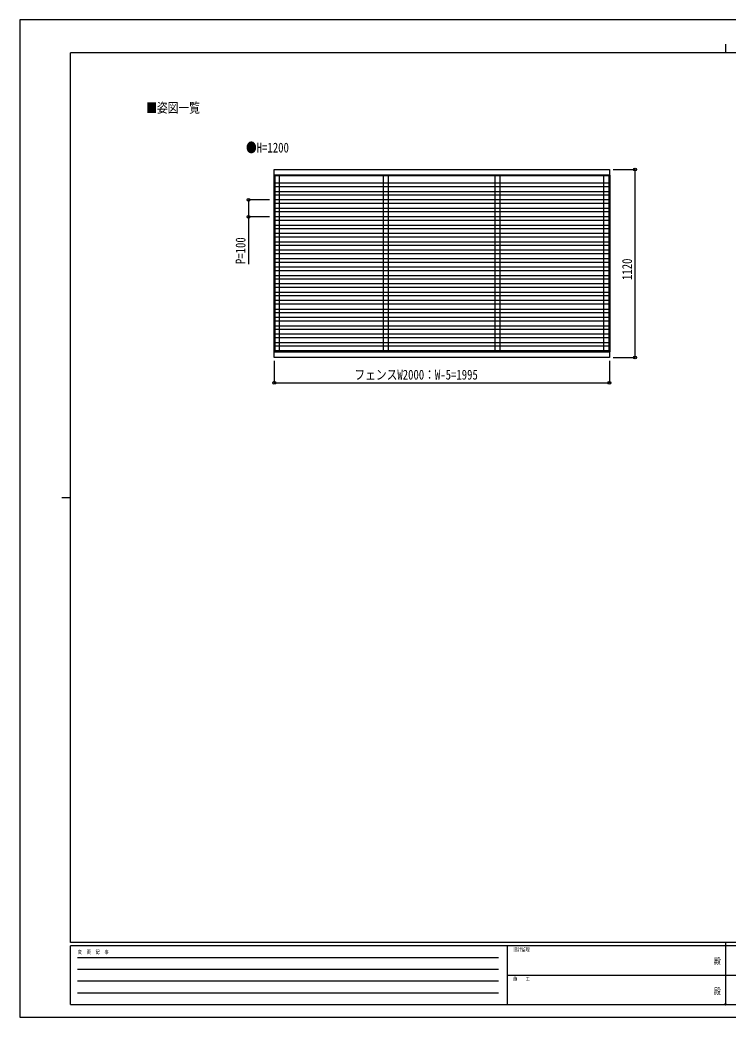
# Model space of a CAD drawing. Units: millimetres, scale not verified. Extents: x -4205 to 4205, y -2970 to 2970.
# Drawn here: x -4205 to 11, y -2970 to 2970 of the extents above; entities that cross this region are included whole.
import ezdxf
from ezdxf.enums import TextEntityAlignment as Align

# ---------------------------------------------------------------- set-up
doc = ezdxf.new("R2010")
doc.units = ezdxf.units.MM
doc.header["$LTSCALE"] = 16
doc.header["$PDMODE"] = 32
doc.header["$PDSIZE"] = 8
for name, color, linetype in [('0-1_USER1', 3, 'Continuous'), ('0-2_YKK_A1', 4, 'Continuous'), ('0-3_YKK_D', 6, 'Continuous'), ('0-4_YKK_ZWAK', 7, 'Continuous')]:
    doc.layers.add(name, color=color, linetype=linetype)
doc.styles.add('ＭＳ ゴシック', font='')
doc.styles.get('ＭＳ ゴシック').set_extended_font_data('MS Gothic')

msp = doc.modelspace()

# ---------------------------------------------------------------- linework, layer by layer
at = {"layer": '0-2_YKK_A1'}
for p, q in [((-2694.12, 2044.51), (-2686.92, 2044.51)), ((-2694.12, 2044.51), (-2694.12, 993.51)), ((-2691.92, 2044.51), (-2691.92, 993.51)), ((-2689.92, 2045.02), (-2689.92, 2044.51)), ((-696.92, 2045.02), (-2689.92, 2045.02)), ((-2686.92, 2043.02), (-699.92, 2043.02)), ((-699.92, 2043.01), (-2686.92, 2043.01)), ((-2658.92, 993.01), (-2658.92, 2045.01)), ((-2040.92, 993.01), (-2040.92, 2045.01)), ((-2010.92, 993.01), (-2010.92, 2045.01)), ((-1375.92, 993.01), (-1375.92, 2045.01)), ((-1345.92, 993.01), (-1345.92, 2045.01)), ((-727.92, 993.01), (-727.92, 2045.01)), ((-692.72, 2044.51), (-699.92, 2044.51)), ((-696.92, 2045.02), (-696.92, 2044.51)), ((-694.92, 2044.51), (-694.92, 993.51)), ((-692.72, 2044.51), (-692.72, 993.51)), ((-699.92, 1998.02), (-2686.92, 1998.02)), ((-699.92, 1998.01), (-2686.92, 1998.01)), ((-2686.92, 1978.01), (-699.92, 1978.01)), ((-2686.92, 1948.01), (-699.92, 1948.01)), ((-2686.92, 1928.01), (-699.92, 1928.01)), ((-699.92, 1898.01), (-2686.92, 1898.01)), ((-2686.92, 1878.01), (-699.92, 1878.01)), ((-2686.92, 1848.01), (-699.92, 1848.01)), ((-2686.92, 1828.01), (-699.92, 1828.01)), ((-699.92, 1798.01), (-2686.92, 1798.01)), ((-2686.92, 1778.01), (-699.92, 1778.01)), ((-2686.92, 1748.01), (-699.92, 1748.01)), ((-2686.92, 1728.01), (-699.92, 1728.01)), ((-699.92, 1698.01), (-2686.92, 1698.01)), ((-2686.92, 1678.01), (-699.92, 1678.01)), ((-2686.92, 1648.01), (-699.92, 1648.01)), ((-2686.92, 1628.01), (-699.92, 1628.01)), ((-699.92, 1598.01), (-2686.92, 1598.01)), ((-2686.92, 1578.01), (-699.92, 1578.01)), ((-2686.92, 1548.01), (-699.92, 1548.01)), ((-2686.92, 1528.01), (-699.92, 1528.01)), ((-699.92, 1498.01), (-2686.92, 1498.01)), ((-2686.92, 1478.01), (-699.92, 1478.01)), ((-2686.92, 1448.01), (-699.92, 1448.01)), ((-2686.92, 1428.01), (-699.92, 1428.01)), ((-699.92, 1398.01), (-2686.92, 1398.01)), ((-2686.92, 1378.01), (-699.92, 1378.01)), ((-2686.92, 1348.01), (-699.92, 1348.01)), ((-2686.92, 1328.01), (-699.92, 1328.01)), ((-699.92, 1298.01), (-2686.92, 1298.01)), ((-2686.92, 1278.01), (-699.92, 1278.01)), ((-2686.92, 1248.01), (-699.92, 1248.01)), ((-2686.92, 1228.01), (-699.92, 1228.01)), ((-699.92, 1198.01), (-2686.92, 1198.01)), ((-2686.92, 1178.01), (-699.92, 1178.01)), ((-2686.92, 1148.01), (-699.92, 1148.01)), ((-2686.92, 1128.01), (-699.92, 1128.01)), ((-699.92, 1098.01), (-2686.92, 1098.01)), ((-2686.92, 1078.01), (-699.92, 1078.01)), ((-2686.92, 1048.01), (-699.92, 1048.01)), ((-2686.92, 1028.01), (-699.92, 1028.01)), ((-2690.42, 993.01), (-2690.42, 993.51)), ((-699.92, 998.01), (-2686.92, 998.01)), ((-696.42, 993.01), (-696.42, 993.51))]:
    msp.add_line(p, q, dxfattribs=at)
for points in [[(-2690.92, 2079.01), (-695.92, 2079.01), (-695.92, 2045.01), (-2690.92, 2045.01)], [(-2690.92, 993.01), (-695.92, 993.01), (-695.92, 959.01), (-2690.92, 959.01)]]:
    msp.add_lwpolyline(points, close=True, dxfattribs=at)
for points in [[(-2686.92, 2044.51), (-2686.92, 993.51), (-2694.12, 993.51)], [(-699.92, 2044.51), (-699.92, 993.51), (-692.72, 993.51)]]:
    msp.add_lwpolyline(points, dxfattribs=at)
at = {"layer": '0-3_YKK_D'}
for p, q in [((-672.92, 2079.01), (-541.72, 2079.01)), ((-542.72, 959.01), (-542.72, 2079.01)), ((-2720.12, 1898.01), (-2845.12, 1898.01)), ((-2720.12, 1798.01), (-2845.12, 1798.01)), ((-672.92, 959.01), (-541.72, 959.01)), ((-2690.92, 939.01), (-2690.92, 808.01)), ((-695.92, 939.01), (-695.92, 808.01)), ((-2690.92, 809.01), (-695.92, 809.01))]:
    msp.add_line(p, q, dxfattribs=at)
msp.add_lwpolyline([(-2844.12, 1898.01), (-2844.12, 1798.01), (-2844.12, 1514.55)], dxfattribs=at)
for centre in [(-542.72, 2079.01), (-2844.12, 1898.01), (-2844.12, 1798.01), (-542.72, 959.01), (-2690.92, 809.01), (-695.92, 809.01)]:
    msp.add_circle(centre, 8.5, dxfattribs=at)
at = {"layer": '0-4_YKK_ZWAK'}
for p, q in [((-4.98, 2825), (-4.98, 2775)), ((3895.02, 2775), (-3904.98, 2775)), ((-3904.98, -2525), (-3904.98, 2775)), ((-3954.98, 125), (-3904.98, 125)), ((3895.02, -2525), (-3904.98, -2525)), ((-1304.98, -2545), (-3904.98, -2545)), ((-3904.98, -2895), (-3904.98, -2545)), ((-1304.98, -2545), (-1304.98, -2895)), ((-4.98, -2545), (-1304.98, -2545)), ((-4.98, -2525), (-4.98, -2895)), ((1295.02, -2545), (-4.98, -2545)), ((-3862.48, -2615), (-1354.98, -2615)), ((-3862.48, -2685), (-1354.98, -2685)), ((-1297.48, -2720), (-4.98, -2720)), ((-4.98, -2720), (1295.02, -2720)), ((-3862.48, -2755), (-1354.98, -2755)), ((-3862.48, -2825), (-1354.98, -2825)), ((-3904.98, -2895), (-1304.98, -2895)), ((-1304.98, -2895), (-4.98, -2895)), ((-4.98, -2895), (1295.02, -2895))]:
    msp.add_line(p, q, dxfattribs=at)
msp.add_lwpolyline([(-4205, -2970), (4205, -2970), (4205, 2970), (-4205, 2970)], close=True, dxfattribs=at)
msp.add_point((-4.98, -2895), dxfattribs=at)

# ---------------------------------------------------------------- texts
at = {"layer": '0-1_USER1', "style": 'ＭＳ ゴシック', "width": 0.8}
for s, p in [('■姿図一覧', (-3453.53, 2400)), ('●H=1200', (-2859.39, 2162.65))]:
    msp.add_text(s, height=58.65, dxfattribs=at).set_placement(p, align=Align.BOTTOM_LEFT)
at = {"layer": '0-3_YKK_D', "style": 'ＭＳ ゴシック', "width": 0.8}
for s, p in [('P=100', (-2845.12, 1515.55)), ('1120', (-543.72, 1420.88))]:
    msp.add_text(s, height=58.65, rotation=90, dxfattribs=at).set_placement(p, align=Align.BOTTOM_LEFT)
msp.add_text('フェンスW2000：W-5=1995', height=58.65, dxfattribs=at).set_placement((-2213.95, 810.01), align=Align.BOTTOM_LEFT)
at = {"layer": '0-4_YKK_ZWAK', "style": 'ＭＳ ゴシック', "width": 0.8}
for s, height, p in [('設計監理', 21.99, (-1268.31, -2585)), ('変  更  記  事', 21.99, (-3861.31, -2600)), ('殿', 36.66, (-73.67, -2665.83)), ('施\u3000\u3000工', 21.99, (-1268.31, -2760)), ('殿', 36.66, (-73.67, -2845.83))]:
    msp.add_text(s, height=height, dxfattribs=at).set_placement(p, align=Align.BOTTOM_LEFT)

doc.saveas('drawing.dxf')
